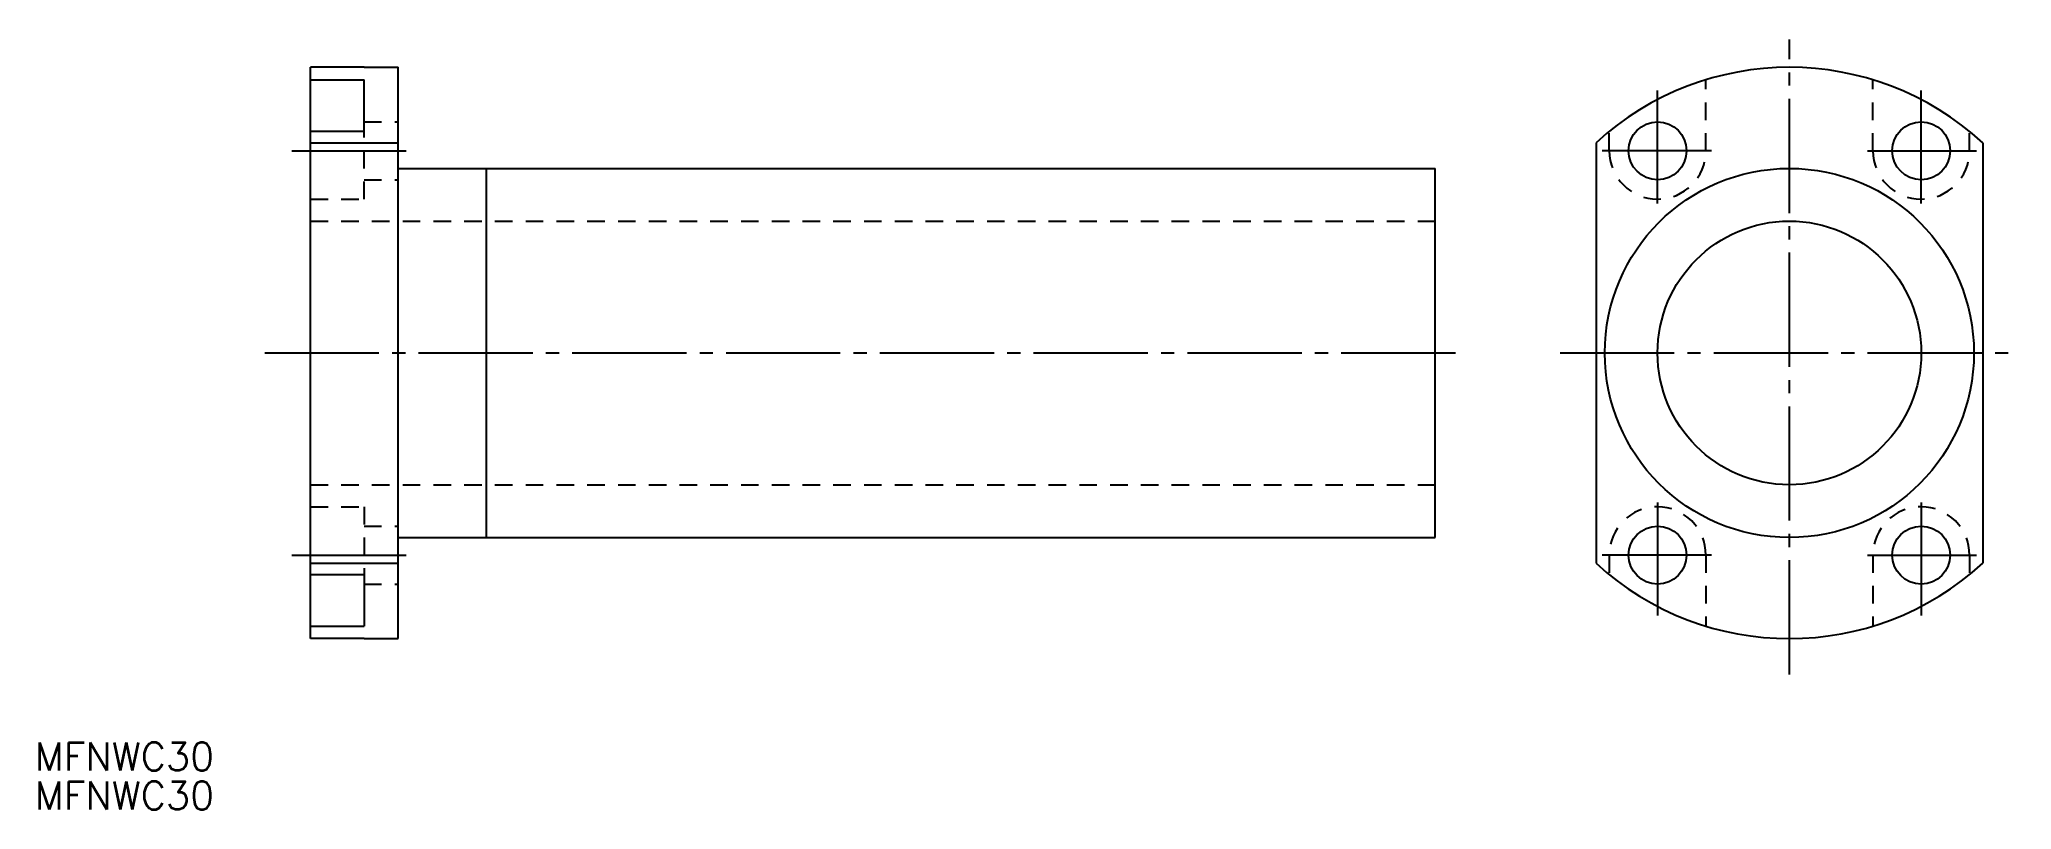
# Model space of a CAD drawing. Extents: x 80 to 304, y 140 to 227.
import ezdxf

# ---------------------------------------------------------------- set-up
doc = ezdxf.new("R2010")
doc.units = 0
doc.linetypes.add('CENTER', pattern=[17.5, 13, -1.5, 1.5, -1.5])
doc.linetypes.add('DASHED', pattern=[3.5, 2, -1.5])
doc.layers.get('0').update_dxf_attribs({"linetype": 'CONTINUOUS'})
doc.layers.add('CENTER', color=1, linetype='CENTER')
doc.styles.get("Standard").update_dxf_attribs({"font": 'txt.shx', "bigfont": '@extfont2.shx'})

msp = doc.modelspace()

# ---------------------------------------------------------------- linework, layer by layer
at = {"color": 7, "linetype": 'CONTINUOUS'}
for p, q in [((110.9, 159.24), (110.9, 224.24)), ((117, 224.24), (110.9, 224.24)), ((110.9, 222.82), (117, 222.82)), ((117, 224.24), (120.9, 224.24)), ((117, 216.96), (117, 222.82)), ((120.9, 159.24), (120.9, 224.24)), ((120.9, 159.24), (120.9, 224.24)), ((110.9, 216.96), (117, 216.96)), ((110.9, 215.66), (120.9, 215.66)), ((257.2, 215.66), (257.2, 167.82)), ((301.2, 215.66), (301.2, 167.82)), ((120.9, 212.74), (238.9, 212.74)), ((130.9, 212.74), (130.9, 170.74)), ((238.9, 170.74), (238.9, 212.74)), ((120.9, 170.74), (238.9, 170.74)), ((110.9, 167.82), (120.9, 167.82)), ((110.9, 166.52), (117, 166.52)), ((117, 166.52), (117, 160.66)), ((110.9, 160.66), (117, 160.66)), ((117, 159.24), (110.9, 159.24)), ((117, 159.24), (120.9, 159.24))]:
    msp.add_line(p, q, dxfattribs=at)
at = {"color": 3, "linetype": 'DASHED'}
for p, q in [((269.7, 214.74), (269.7, 222.82)), ((288.7, 214.74), (288.7, 222.82)), ((117, 218.04), (120.9, 218.04)), ((117, 209.24), (117, 216.96)), ((258.7, 214.74), (258.7, 216.96)), ((299.7, 214.74), (299.7, 216.96)), ((117, 211.44), (120.9, 211.44)), ((110.9, 209.24), (117, 209.24)), ((110.9, 206.74), (238.9, 206.74)), ((110.9, 176.74), (238.9, 176.74)), ((110.9, 174.24), (117, 174.24)), ((117, 174.24), (117, 166.52)), ((117, 172.04), (120.9, 172.04)), ((258.7, 168.74), (258.7, 166.52)), ((269.7, 168.74), (269.7, 160.66)), ((288.7, 168.74), (288.7, 160.66)), ((299.7, 168.74), (299.7, 166.52)), ((117, 165.44), (120.9, 165.44))]:
    msp.add_line(p, q, dxfattribs=at)
at = {"color": 7, "linetype": 'CONTINUOUS'}
for centre, radius in [((264.2, 214.74), 3.3), ((294.2, 214.74), 3.3), ((279.2, 191.74), 21), ((279.2, 191.74), 15), ((264.2, 168.74), 3.3), ((294.2, 168.74), 3.3)]:
    msp.add_circle(centre, radius, dxfattribs=at)
for start, end in [(47.3963, 132.6037), (227.3963, 312.6037)]:
    msp.add_arc((279.2, 191.74), 32.5, start, end, dxfattribs=at)
at = {"color": 3, "linetype": 'DASHED'}
for centre, start, end in [((264.2, 214.74), 180, 0), ((294.2, 214.74), 180, 0), ((264.2, 168.74), 0, 180), ((294.2, 168.74), 0, 180)]:
    msp.add_arc(centre, 5.5, start, end, dxfattribs=at)
at = {"layer": 'CENTER', "color": 1, "linetype": 'CENTER'}
for p, q in [((279.2, 155.16), (279.2, 227.41)), ((264.2, 208.74), (264.2, 221.6)), ((294.2, 208.74), (294.2, 221.6)), ((108.8, 214.74), (122.72, 214.74)), ((270.32, 214.74), (257.9, 214.74)), ((288.07, 214.74), (300.5, 214.74)), ((105.7, 191.74), (241.64, 191.74)), ((253.1, 191.74), (304.48, 191.74)), ((264.2, 174.74), (264.2, 161.88)), ((294.2, 174.74), (294.2, 161.88)), ((108.8, 168.74), (122.72, 168.74)), ((270.32, 168.74), (257.9, 168.74)), ((288.07, 168.74), (300.5, 168.74))]:
    msp.add_line(p, q, dxfattribs=at)

# ---------------------------------------------------------------- texts
at = {"color": 7, "linetype": 'CONTINUOUS'}
for p in [(79.51, 144.22), (79.51, 139.79)]:
    msp.add_text('MFNWC30', height=3.2, dxfattribs=at).set_placement(p)

doc.saveas('drawing.dxf')
